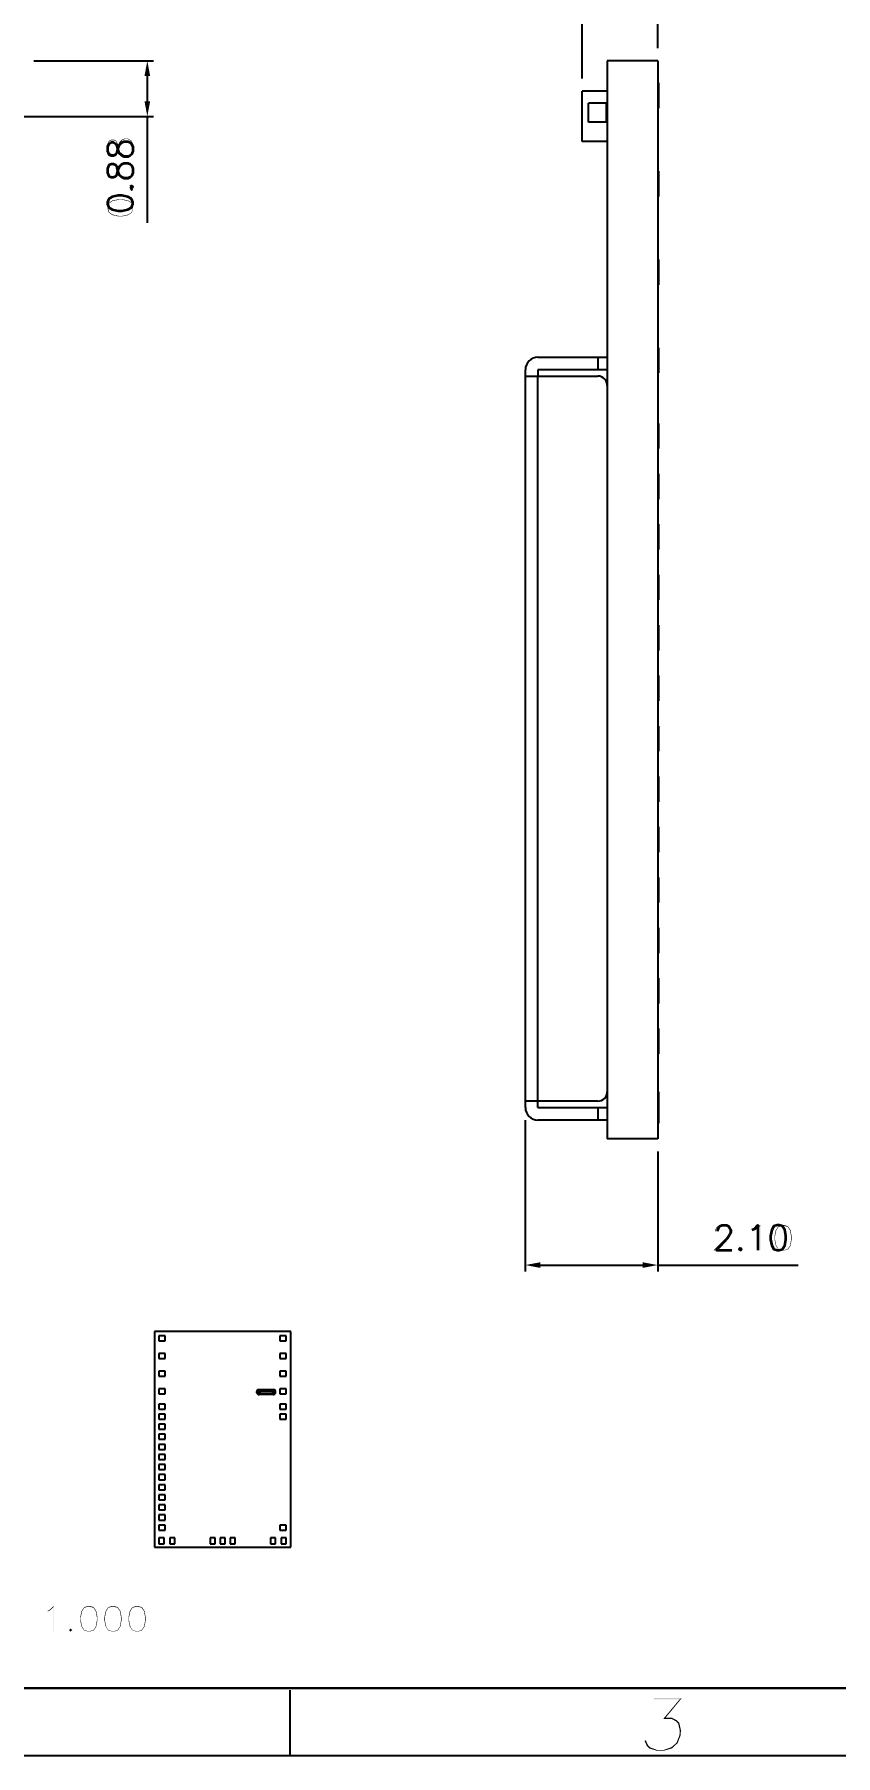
# Model space of a CAD drawing. Header units: millimetres. Extents: x 0 to 297, y 0 to 210.
# Drawn here: x 99.7 to 163.2, y 0 to 136.5 of the extents above; entities that cross this region are included whole.
import ezdxf

# ---------------------------------------------------------------- set-up
doc = ezdxf.new("R2010")
doc.units = ezdxf.units.MM
doc.header["$LTSCALE"] = 16.335
doc.header["$PDMODE"] = 3
doc.header["$PDSIZE"] = 0.3125
doc.layers.get('0').update_dxf_attribs({"linetype": 'CONTINUOUS'})
doc.layers.get('Defpoints').update_dxf_attribs({"linetype": 'CONTINUOUS'})
doc.styles.get("Standard").update_dxf_attribs({"font": 'romans__.ttf'})
doc.dimstyles.new('DIMSTYLE_1', dxfattribs={"dimtxt": 2, "dimasz": 1.2, "dimexe": 0.5, "dimexo": 1, "dimgap": 0.5, "dimtad": 1, "dimlfac": 0.2, "dimzin": 0, "dimdsep": 46, "dimtxsty": 'Standard', "dimblk": '_FILLED', "dimblk1": '_FILLED', "dimblk2": '_FILLED', "dimcen": 0.09, "dimazin": 0, "dimtol": 1, "dimtp": 0.2, "dimtm": 0.15, "dimtfac": 0.6, "dimtofl": 0, "dimtmove": 0, "dimatfit": 3, "dimldrblk": '_FILLED', "dimfxl": 1, "dimtolj": 1, "dimtzin": 0, "dimarcsym": 0})

# ---------------------------------------------------------------- blocks, each defined once
blk = doc.blocks.new('_FILLED')
at = {"color": 0, "linetype": 'ByBlock'}
blk.add_solid([(0, 0), (-1, 0.1875), (-1, -0.1875)], dxfattribs=at)
blk = doc.blocks.new('*D6')
at = {"color": 0, "linetype": 'Continuous', "lineweight": -2}
for p, q in [((138.63, 50.4), (138.63, 38.4)), ((149.13, 47.9), (149.13, 38.4)), ((139.83, 38.9), (147.93, 38.9)), ((149.13, 38.9), (160.28, 38.9))]:
    blk.add_line(p, q, dxfattribs=at)
at = {"layer": 'Defpoints', "color": 0, "linetype": 'Continuous'}
for p in [(138.63, 51.4), (149.13, 48.9), (138.63, 38.9)]:
    blk.add_point(p, dxfattribs=at)
at = {"color": 0, "linetype": 'Continuous', "lineweight": -2, "xscale": 1.2, "yscale": 1.2, "zscale": 1.2, "rotation": 180}
blk.add_blockref('_FILLED', (138.63, 38.9), dxfattribs=at)
at = {"color": 0, "linetype": 'Continuous', "lineweight": -2, "xscale": 1.2, "yscale": 1.2, "zscale": 1.2}
blk.add_blockref('_FILLED', (149.13, 38.9), dxfattribs=at)
at = {"color": 0, "linetype": 'Continuous', "insert": (153.55, 42.07), "char_height": 2, "attachment_point": 1, "line_spacing_factor": 0.9}
blk.add_mtext('\\A1;2.10', dxfattribs=at)
blk = doc.blocks.new('*D7')
at = {"color": 0, "linetype": 'Continuous', "lineweight": -2}
for p, q in [((143.13, 133), (143.13, 144.9)), ((149.13, 135.4), (149.13, 144.9)), ((144.33, 144.4), (147.93, 144.4)), ((149.13, 144.4), (160.07, 144.4))]:
    blk.add_line(p, q, dxfattribs=at)
at = {"layer": 'Defpoints', "color": 0, "linetype": 'Continuous'}
for p in [(143.13, 144.4), (149.13, 134.4), (143.13, 132)]:
    blk.add_point(p, dxfattribs=at)
at = {"color": 0, "linetype": 'Continuous', "lineweight": -2, "xscale": 1.2, "yscale": 1.2, "zscale": 1.2, "rotation": 180}
blk.add_blockref('_FILLED', (143.13, 144.4), dxfattribs=at)
at = {"color": 0, "linetype": 'Continuous', "lineweight": -2, "xscale": 1.2, "yscale": 1.2, "zscale": 1.2}
blk.add_blockref('_FILLED', (149.13, 144.4), dxfattribs=at)
at = {"color": 0, "linetype": 'Continuous', "insert": (153.67, 147.57), "char_height": 2, "attachment_point": 1, "line_spacing_factor": 0.9}
blk.add_mtext('\\A1;1.20', dxfattribs=at)
blk = doc.blocks.new('*D8')
at = {"color": 0, "linetype": 'Continuous', "lineweight": -2}
for p, q in [((99.64, 134.4), (109.14, 134.4)), ((108.64, 133.2), (108.64, 131.2)), ((87.39, 130), (109.14, 130)), ((108.64, 130), (108.64, 121.56))]:
    blk.add_line(p, q, dxfattribs=at)
at = {"layer": 'Defpoints', "color": 0, "linetype": 'Continuous'}
for p in [(98.64, 134.4), (86.39, 130), (108.64, 130)]:
    blk.add_point(p, dxfattribs=at)
at = {"color": 0, "linetype": 'Continuous', "lineweight": -2, "xscale": 1.2, "yscale": 1.2, "zscale": 1.2}
for p, rotation in [((108.64, 134.4), 90), ((108.64, 130), 270)]:
    blk.add_blockref('_FILLED', p, dxfattribs=dict(at, rotation=rotation))
at = {"color": 0, "linetype": 'Continuous', "insert": (105.48, 128.26), "char_height": 2, "attachment_point": 3, "rotation": 90, "line_spacing_factor": 0.9}
blk.add_mtext('\\A1;0.88', dxfattribs=at)

msp = doc.modelspace()

# ---------------------------------------------------------------- linework, layer by layer
at = {"color": 7, "linetype": 'Continuous'}
for p, q in [((145.133, 134.399), (145.133, 48.899)), ((149.133, 134.399), (145.133, 134.399)), ((149.133, 134.399), (149.133, 48.899)), ((149.133, 132.649), (149.183, 132.649)), ((149.183, 132.649), (149.183, 130.649)), ((143.133, 127.999), (143.133, 131.999)), ((145.133, 131.999), (143.133, 131.999)), ((143.633, 129.549), (143.633, 131.049)), ((145.133, 131.049), (143.633, 131.049)), ((145.083, 129.524), (145.083, 131.024)), ((145.133, 131.024), (145.083, 131.024)), ((149.133, 130.649), (149.183, 130.649)), ((145.133, 129.549), (143.633, 129.549)), ((145.133, 129.524), (145.083, 129.524)), ((145.133, 127.999), (143.133, 127.999)), ((149.133, 125.649), (149.183, 125.649)), ((149.183, 125.649), (149.183, 123.649)), ((149.133, 123.649), (149.183, 123.649)), ((149.133, 118.649), (149.183, 118.649)), ((149.183, 118.649), (149.183, 116.649)), ((149.133, 116.649), (149.183, 116.649)), ((139.633, 110.899), (145.133, 110.899)), ((149.133, 111.649), (149.183, 111.649)), ((149.183, 111.649), (149.183, 109.649)), ((138.633, 51.399), (138.633, 109.899)), ((138.633, 109.399), (144.383, 109.399)), ((139.633, 109.899), (139.633, 109.399)), ((145.133, 109.899), (139.633, 109.899)), ((149.133, 109.649), (149.183, 109.649)), ((149.133, 105.649), (149.183, 105.649)), ((149.183, 105.649), (149.183, 103.649)), ((149.133, 103.649), (149.183, 103.649)), ((149.133, 101.649), (149.183, 101.649)), ((149.183, 101.649), (149.183, 99.649)), ((149.133, 99.649), (149.183, 99.649)), ((149.133, 97.649), (149.183, 97.649)), ((149.183, 97.649), (149.183, 95.649)), ((149.133, 95.649), (149.183, 95.649)), ((149.133, 93.649), (149.183, 93.649)), ((149.183, 93.649), (149.183, 91.649)), ((149.133, 91.649), (149.183, 91.649)), ((149.133, 89.649), (149.183, 89.649)), ((149.183, 89.649), (149.183, 87.649)), ((149.133, 87.649), (149.183, 87.649)), ((149.133, 85.649), (149.183, 85.649)), ((149.183, 85.649), (149.183, 83.649)), ((149.133, 83.649), (149.183, 83.649)), ((149.133, 81.649), (149.183, 81.649)), ((149.183, 81.649), (149.183, 79.649)), ((149.133, 79.649), (149.183, 79.649)), ((149.133, 77.649), (149.183, 77.649)), ((149.183, 77.649), (149.183, 75.649)), ((149.133, 75.649), (149.183, 75.649)), ((149.133, 73.649), (149.183, 73.649)), ((149.183, 73.649), (149.183, 71.649)), ((149.133, 71.649), (149.183, 71.649)), ((149.133, 69.649), (149.183, 69.649)), ((149.183, 69.649), (149.183, 67.649)), ((149.133, 67.649), (149.183, 67.649)), ((149.133, 65.649), (149.183, 65.649)), ((149.183, 65.649), (149.183, 63.649)), ((149.133, 63.649), (149.183, 63.649)), ((149.133, 61.649), (149.183, 61.649)), ((149.183, 61.649), (149.183, 59.649)), ((149.133, 59.649), (149.183, 59.649)), ((149.133, 57.649), (149.183, 57.649)), ((149.183, 57.649), (149.183, 55.649)), ((149.133, 55.649), (149.183, 55.649)), ((144.383, 51.899), (138.633, 51.899)), ((139.633, 51.399), (139.633, 51.899)), ((149.133, 52.649), (149.183, 52.649)), ((149.183, 52.649), (149.183, 50.149)), ((139.633, 51.399), (145.133, 51.399)), ((145.133, 50.399), (139.633, 50.399)), ((149.133, 50.149), (149.183, 50.149)), ((149.133, 48.899), (145.133, 48.899)), ((109.215, 33.631), (109.215, 16.531)), ((120.015, 33.631), (109.215, 33.631)), ((109.565, 33.281), (109.565, 32.881)), ((110.065, 33.281), (109.565, 33.281)), ((109.565, 32.881), (110.065, 32.881)), ((110.065, 32.881), (110.065, 33.281)), ((119.165, 33.281), (119.165, 32.881)), ((119.665, 33.281), (119.165, 33.281)), ((119.165, 32.881), (119.665, 32.881)), ((119.665, 32.881), (119.665, 33.281)), ((120.015, 16.531), (120.015, 33.631)), ((109.565, 31.881), (109.565, 31.481)), ((110.065, 31.881), (109.565, 31.881)), ((109.565, 31.481), (110.065, 31.481)), ((110.065, 31.481), (110.065, 31.881)), ((119.165, 31.881), (119.165, 31.481)), ((119.665, 31.881), (119.165, 31.881)), ((119.165, 31.481), (119.665, 31.481)), ((119.665, 31.481), (119.665, 31.881)), ((109.565, 30.481), (109.565, 30.081)), ((110.065, 30.481), (109.565, 30.481)), ((109.565, 30.081), (110.065, 30.081)), ((110.065, 30.081), (110.065, 30.481)), ((119.165, 30.481), (119.165, 30.081)), ((119.665, 30.481), (119.165, 30.481)), ((119.165, 30.081), (119.665, 30.081)), ((119.665, 30.081), (119.665, 30.481)), ((109.565, 29.081), (109.565, 28.681)), ((110.065, 29.081), (109.565, 29.081)), ((109.565, 28.681), (110.065, 28.681)), ((110.065, 28.681), (110.065, 29.081)), ((117.34, 28.931), (117.395, 28.931)), ((117.395, 28.731), (117.34, 28.731)), ((117.415, 28.931), (117.415, 28.731)), ((117.415, 28.931), (118.715, 28.931)), ((117.415, 28.731), (118.715, 28.731)), ((117.515, 29.031), (118.615, 29.031)), ((118.715, 28.931), (118.715, 28.731)), ((118.735, 28.931), (118.79, 28.931)), ((118.79, 28.731), (118.735, 28.731)), ((119.665, 29.081), (119.165, 29.081)), ((119.165, 29.081), (119.165, 28.681)), ((119.165, 28.681), (119.665, 28.681)), ((119.665, 28.681), (119.665, 29.081)), ((109.565, 27.881), (109.565, 27.481)), ((110.065, 27.881), (109.565, 27.881)), ((109.565, 27.481), (110.065, 27.481)), ((110.065, 27.481), (110.065, 27.881)), ((118.615, 28.631), (117.515, 28.631)), ((119.665, 27.881), (119.165, 27.881)), ((119.165, 27.881), (119.165, 27.481)), ((119.165, 27.481), (119.665, 27.481)), ((119.665, 27.481), (119.665, 27.881)), ((109.565, 27.081), (109.565, 26.681)), ((110.065, 27.081), (109.565, 27.081)), ((109.565, 26.681), (110.065, 26.681)), ((109.565, 26.281), (109.565, 25.881)), ((110.065, 26.281), (109.565, 26.281)), ((110.065, 26.681), (110.065, 27.081)), ((110.065, 25.881), (110.065, 26.281)), ((119.665, 27.081), (119.165, 27.081)), ((119.165, 27.081), (119.165, 26.681)), ((119.165, 26.681), (119.665, 26.681)), ((119.665, 26.681), (119.665, 27.081)), ((109.565, 25.881), (110.065, 25.881)), ((109.565, 25.481), (109.565, 25.081)), ((110.065, 25.481), (109.565, 25.481)), ((109.565, 25.081), (110.065, 25.081)), ((109.565, 24.681), (109.565, 24.281)), ((110.065, 24.681), (109.565, 24.681)), ((110.065, 25.081), (110.065, 25.481)), ((110.065, 24.281), (110.065, 24.681)), ((109.565, 24.281), (110.065, 24.281)), ((109.565, 23.881), (109.565, 23.481)), ((110.065, 23.881), (109.565, 23.881)), ((109.565, 23.481), (110.065, 23.481)), ((110.065, 23.481), (110.065, 23.881)), ((109.565, 23.081), (109.565, 22.681)), ((110.065, 23.081), (109.565, 23.081)), ((109.565, 22.681), (110.065, 22.681)), ((109.565, 22.281), (109.565, 21.881)), ((110.065, 22.281), (109.565, 22.281)), ((109.565, 21.881), (110.065, 21.881)), ((110.065, 22.681), (110.065, 23.081)), ((110.065, 21.881), (110.065, 22.281)), ((109.565, 21.481), (109.565, 21.081)), ((110.065, 21.481), (109.565, 21.481)), ((109.565, 21.081), (110.065, 21.081)), ((109.565, 20.681), (109.565, 20.281)), ((110.065, 20.681), (109.565, 20.681)), ((110.065, 21.081), (110.065, 21.481)), ((110.065, 20.281), (110.065, 20.681)), ((109.565, 20.281), (110.065, 20.281)), ((109.565, 19.881), (109.565, 19.481)), ((110.065, 19.881), (109.565, 19.881)), ((109.565, 19.481), (110.065, 19.481)), ((110.065, 19.481), (110.065, 19.881)), ((110.065, 19.081), (109.565, 19.081)), ((109.565, 19.081), (109.565, 18.681)), ((109.565, 18.681), (110.065, 18.681)), ((110.065, 18.281), (109.565, 18.281)), ((109.565, 18.281), (109.565, 17.881)), ((109.565, 17.881), (110.065, 17.881)), ((110.065, 18.681), (110.065, 19.081)), ((110.065, 17.881), (110.065, 18.281)), ((119.665, 18.281), (119.165, 18.281)), ((119.165, 18.281), (119.165, 17.881)), ((119.165, 17.881), (119.665, 17.881)), ((119.665, 17.881), (119.665, 18.281)), ((109.215, 16.531), (120.015, 16.531)), ((109.965, 17.281), (109.565, 17.281)), ((109.565, 17.281), (109.565, 16.781)), ((109.565, 16.781), (109.965, 16.781)), ((109.965, 16.781), (109.965, 17.281)), ((110.815, 17.281), (110.415, 17.281)), ((110.415, 17.281), (110.415, 16.781)), ((110.415, 16.781), (110.815, 16.781)), ((110.815, 16.781), (110.815, 17.281)), ((114.015, 17.281), (113.615, 17.281)), ((113.615, 17.281), (113.615, 16.781)), ((113.615, 16.781), (114.015, 16.781)), ((114.015, 16.781), (114.015, 17.281)), ((114.815, 17.281), (114.415, 17.281)), ((114.415, 17.281), (114.415, 16.781)), ((114.415, 16.781), (114.815, 16.781)), ((114.815, 16.781), (114.815, 17.281)), ((115.615, 17.281), (115.215, 17.281)), ((115.215, 17.281), (115.215, 16.781)), ((115.215, 16.781), (115.615, 16.781)), ((115.615, 16.781), (115.615, 17.281)), ((118.815, 17.281), (118.415, 17.281)), ((118.415, 17.281), (118.415, 16.781)), ((118.415, 16.781), (118.815, 16.781)), ((118.815, 16.781), (118.815, 17.281)), ((119.665, 17.281), (119.265, 17.281)), ((119.265, 17.281), (119.265, 16.781)), ((119.265, 16.781), (119.665, 16.781)), ((119.665, 16.781), (119.665, 17.281)), ((119.942, 5.192), (119.942, 0)), ((0, 0), (297, 0))]:
    msp.add_line(p, q, dxfattribs=at)
at = {"color": 9, "linetype": 'Continuous'}
for p, q in [((144.383, 110.899), (144.383, 109.899)), ((139.633, 51.899), (139.633, 109.399)), ((144.383, 51.399), (144.383, 50.399)), ((117.565, 28.931), (117.565, 28.731)), ((118.565, 28.931), (118.565, 28.731))]:
    msp.add_line(p, q, dxfattribs=at)
at = {"color": 7, "linetype": 'Continuous', "const_width": 0.2}
msp.add_lwpolyline([(291.734, 5.348), (5.266, 5.348)], dxfattribs=at)
at = {"color": 7, "linetype": 'Continuous'}
for centre, radius, start, end in [((139.633, 109.899), 1, 90, 180), ((144.383, 108.649), 0.75, 0, 90), ((144.383, 52.649), 0.75, 270, 360), ((139.633, 51.399), 1, 180, 270), ((117.515, 28.831), 0.2, 90, 270), ((118.615, 28.831), 0.2, 270, 90)]:
    msp.add_arc(centre, radius, start, end, dxfattribs=at)
at = {"color": 2, "linetype": 'Continuous'}
for points in [[(105.543, 127.752), (105.486, 127.752), (105.586, 128.052)], [(105.486, 127.752), (105.543, 127.381), (105.586, 127.081)], [(105.486, 127.752), (105.586, 127.081), (105.486, 127.367)], [(105.543, 127.752), (105.543, 127.381), (105.486, 127.752)], [(105.586, 128.052), (105.629, 128.024), (105.543, 127.752)], [(105.586, 127.081), (105.543, 127.381), (105.629, 127.109)], [(105.629, 128.024), (105.586, 128.052), (105.786, 128.152)], [(105.629, 127.109), (105.786, 126.981), (105.586, 127.081)], [(105.786, 128.152), (105.8, 128.109), (105.629, 128.024)], [(105.786, 126.981), (105.629, 127.109), (105.8, 127.024)], [(105.986, 128.109), (105.8, 128.109), (105.786, 128.152)], [(105.986, 128.109), (105.786, 128.152), (105.986, 128.152)], [(105.8, 127.024), (105.986, 126.981), (105.786, 126.981)], [(105.986, 126.981), (105.8, 127.024), (105.986, 127.024)], [(105.986, 128.152), (106.158, 128.024), (105.986, 128.109)], [(106.158, 128.024), (105.986, 128.152), (106.186, 128.052)], [(105.986, 127.024), (106.158, 127.109), (106.186, 127.081)], [(105.986, 127.024), (106.186, 127.081), (105.986, 126.981)], [(106.186, 128.052), (106.243, 127.838), (106.158, 128.024)], [(106.186, 127.081), (106.158, 127.109), (106.243, 127.295)], [(106.243, 127.838), (106.186, 128.052), (106.286, 127.852)], [(106.243, 127.295), (106.286, 127.281), (106.186, 127.081)], [(106.286, 127.852), (106.315, 127.567), (106.243, 127.838)], [(106.286, 127.281), (106.243, 127.295), (106.315, 127.567)], [(106.343, 127.481), (106.315, 127.567), (106.286, 127.852)], [(106.343, 127.481), (106.286, 127.852), (106.343, 127.652)], [(106.315, 127.567), (106.343, 127.481), (106.286, 127.281)], [(106.386, 127.652), (106.343, 127.667), (106.429, 127.952)], [(106.343, 127.652), (106.343, 127.667), (106.358, 127.567)], [(106.386, 127.652), (106.358, 127.567), (106.343, 127.667)], [(106.343, 127.481), (106.343, 127.652), (106.358, 127.567)], [(106.358, 127.567), (106.429, 127.181), (106.343, 127.481)], [(106.358, 127.567), (106.386, 127.481), (106.429, 127.181)], [(106.429, 127.952), (106.472, 127.924), (106.386, 127.652)], [(106.429, 127.181), (106.386, 127.481), (106.472, 127.195)], [(106.472, 127.924), (106.429, 127.952), (106.629, 128.152)], [(106.472, 127.195), (106.629, 126.981), (106.429, 127.181)], [(106.629, 128.152), (106.658, 128.109), (106.472, 127.924)], [(106.629, 126.981), (106.472, 127.195), (106.658, 127.024)], [(106.658, 128.109), (106.629, 128.152), (106.829, 128.238)], [(106.658, 127.024), (106.829, 126.881), (106.629, 126.981)], [(106.829, 128.238), (106.843, 128.195), (106.658, 128.109)], [(106.829, 126.881), (106.658, 127.024), (106.843, 126.924)], [(107.115, 128.195), (106.843, 128.195), (106.829, 128.238)], [(107.115, 128.195), (106.829, 128.238), (107.115, 128.238)], [(107.115, 128.238), (107.386, 128.024), (107.115, 128.195)], [(107.386, 128.024), (107.115, 128.238), (107.415, 128.052)], [(107.115, 126.924), (107.286, 127.024), (107.315, 126.981)], [(107.115, 126.924), (107.315, 126.981), (107.115, 126.881)], [(107.315, 126.981), (107.286, 127.024), (107.386, 127.109)], [(107.386, 127.109), (107.415, 127.081), (107.315, 126.981)], [(107.415, 128.052), (107.472, 127.752), (107.386, 128.024)], [(107.415, 127.081), (107.386, 127.109), (107.472, 127.381)], [(107.472, 127.752), (107.415, 128.052), (107.5, 127.752)], [(107.472, 127.381), (107.5, 127.367), (107.415, 127.081)], [(107.472, 127.381), (107.472, 127.752), (107.5, 127.367)], [(107.5, 127.752), (107.5, 127.367), (107.472, 127.752)], [(105.543, 125.838), (105.486, 125.838), (105.586, 126.138)], [(105.486, 125.838), (105.543, 125.467), (105.586, 125.167)], [(105.486, 125.838), (105.586, 125.167), (105.486, 125.452)], [(105.543, 125.838), (105.543, 125.467), (105.486, 125.838)], [(105.586, 126.138), (105.629, 126.109), (105.543, 125.838)], [(105.629, 126.109), (105.586, 126.138), (105.786, 126.238)], [(105.786, 126.238), (105.8, 126.195), (105.629, 126.109)], [(105.986, 126.195), (105.8, 126.195), (105.786, 126.238)], [(105.986, 126.195), (105.786, 126.238), (105.986, 126.238)], [(105.986, 126.238), (106.158, 126.109), (105.986, 126.195)], [(106.158, 126.109), (105.986, 126.238), (106.186, 126.138)], [(106.186, 126.138), (106.243, 125.924), (106.158, 126.109)], [(106.243, 125.924), (106.186, 126.138), (106.286, 125.938)], [(106.286, 125.938), (106.315, 125.652), (106.243, 125.924)], [(106.286, 125.367), (106.243, 125.381), (106.315, 125.652)], [(106.343, 125.567), (106.315, 125.652), (106.286, 125.938)], [(106.343, 125.567), (106.286, 125.938), (106.343, 125.738)], [(106.315, 125.652), (106.343, 125.567), (106.286, 125.367)], [(106.386, 125.738), (106.343, 125.752), (106.429, 126.038)], [(106.343, 125.738), (106.343, 125.752), (106.358, 125.652)], [(106.386, 125.738), (106.358, 125.652), (106.343, 125.752)], [(106.343, 125.567), (106.343, 125.738), (106.358, 125.652)], [(106.358, 125.652), (106.429, 125.267), (106.343, 125.567)], [(106.358, 125.652), (106.386, 125.567), (106.429, 125.267)], [(106.429, 126.038), (106.472, 126.009), (106.386, 125.738)], [(106.472, 126.009), (106.429, 126.038), (106.629, 126.238)], [(106.629, 126.238), (106.658, 126.195), (106.472, 126.009)], [(106.658, 126.195), (106.629, 126.238), (106.829, 126.324)], [(106.829, 126.324), (106.843, 126.281), (106.658, 126.195)], [(106.843, 126.924), (107.115, 126.881), (106.829, 126.881)], [(107.115, 126.281), (106.843, 126.281), (106.829, 126.324)], [(107.115, 126.281), (106.829, 126.324), (107.115, 126.324)], [(107.115, 126.881), (106.843, 126.924), (107.115, 126.924)], [(107.115, 126.324), (107.386, 126.109), (107.115, 126.281)], [(107.386, 126.109), (107.115, 126.324), (107.415, 126.138)], [(107.415, 126.138), (107.472, 125.838), (107.386, 126.109)], [(107.472, 125.838), (107.415, 126.138), (107.5, 125.838)], [(107.472, 125.467), (107.472, 125.838), (107.5, 125.452)], [(107.5, 125.838), (107.5, 125.452), (107.472, 125.838)], [(105.586, 125.167), (105.543, 125.467), (105.629, 125.195)], [(105.629, 125.195), (105.786, 125.067), (105.586, 125.167)], [(105.786, 125.067), (105.629, 125.195), (105.8, 125.109)], [(105.8, 125.109), (105.986, 125.067), (105.786, 125.067)], [(105.986, 125.067), (105.8, 125.109), (105.986, 125.109)], [(105.986, 125.109), (106.158, 125.195), (106.186, 125.167)], [(105.986, 125.109), (106.186, 125.167), (105.986, 125.067)], [(106.186, 125.167), (106.158, 125.195), (106.243, 125.381)], [(106.243, 125.381), (106.286, 125.367), (106.186, 125.167)], [(106.429, 125.267), (106.386, 125.567), (106.472, 125.281)], [(106.472, 125.281), (106.629, 125.067), (106.429, 125.267)], [(106.629, 125.067), (106.472, 125.281), (106.658, 125.109)], [(106.658, 125.109), (106.829, 124.967), (106.629, 125.067)], [(106.829, 124.967), (106.658, 125.109), (106.843, 125.009)], [(106.843, 125.009), (107.115, 124.967), (106.829, 124.967)], [(107.115, 124.967), (106.843, 125.009), (107.115, 125.009)], [(107.115, 125.009), (107.286, 125.109), (107.315, 125.067)], [(107.115, 125.009), (107.315, 125.067), (107.115, 124.967)], [(107.4, 124.067), (107.272, 124.195), (107.4, 124.324)], [(107.315, 125.067), (107.286, 125.109), (107.386, 125.195)], [(107.386, 125.195), (107.415, 125.167), (107.315, 125.067)], [(107.415, 125.167), (107.386, 125.195), (107.472, 125.467)], [(107.4, 124.324), (107.515, 124.195), (107.4, 124.067)], [(107.472, 125.467), (107.5, 125.452), (107.415, 125.167)], [(105.543, 122.838), (105.486, 122.852), (105.586, 123.138)], [(105.486, 122.852), (105.543, 122.652), (105.586, 122.367)], [(105.486, 122.852), (105.586, 122.367), (105.486, 122.652)], [(105.543, 122.838), (105.543, 122.652), (105.486, 122.852)], [(105.586, 123.138), (105.629, 123.109), (105.543, 122.838)], [(105.629, 123.109), (105.586, 123.138), (105.886, 123.338)], [(105.886, 123.338), (105.9, 123.295), (105.629, 123.109)], [(105.9, 123.295), (105.886, 123.338), (106.358, 123.424)], [(106.358, 123.424), (106.372, 123.381), (105.9, 123.295)], [(106.643, 123.381), (106.372, 123.381), (106.358, 123.424)], [(106.643, 123.381), (106.358, 123.424), (106.643, 123.424)], [(106.643, 123.424), (107.115, 123.295), (106.643, 123.381)], [(107.115, 123.295), (106.643, 123.424), (107.115, 123.338)], [(107.115, 123.338), (107.386, 123.109), (107.115, 123.295)], [(107.386, 123.109), (107.115, 123.338), (107.415, 123.138)], [(107.415, 123.138), (107.472, 122.838), (107.386, 123.109)], [(107.472, 122.838), (107.415, 123.138), (107.5, 122.852)], [(107.5, 122.852), (107.5, 122.652), (107.472, 122.838)], [(105.586, 122.367), (105.543, 122.652), (105.629, 122.381)], [(105.629, 122.381), (105.886, 122.167), (105.586, 122.367)], [(105.886, 122.167), (105.629, 122.381), (105.9, 122.209)], [(105.9, 122.209), (106.358, 122.067), (105.886, 122.167)], [(106.358, 122.067), (105.9, 122.209), (106.372, 122.109)], [(106.372, 122.109), (106.643, 122.067), (106.358, 122.067)], [(106.643, 122.067), (106.372, 122.109), (106.643, 122.109)], [(107.115, 122.167), (106.643, 122.109), (107.115, 122.209)], [(106.643, 122.109), (107.115, 122.167), (106.643, 122.067)], [(107.115, 122.209), (107.386, 122.381), (107.415, 122.367)], [(107.115, 122.209), (107.415, 122.367), (107.115, 122.167)], [(107.415, 122.367), (107.386, 122.381), (107.472, 122.652)], [(107.472, 122.652), (107.5, 122.652), (107.415, 122.367)], [(107.472, 122.652), (107.472, 122.838), (107.5, 122.652)], [(154.571, 41), (153.557, 40.057), (154.528, 41.029)], [(154.571, 41), (153.657, 40.086), (153.557, 40.057)], [(153.814, 41.843), (153.685, 41.672), (153.785, 41.872)], [(153.685, 41.672), (153.814, 41.843), (153.728, 41.657)], [(153.728, 41.657), (153.685, 41.572), (153.685, 41.672)], [(153.685, 41.572), (153.728, 41.657), (153.728, 41.572)], [(153.9, 41.929), (153.785, 41.872), (153.885, 41.972)], [(153.785, 41.872), (153.9, 41.929), (153.814, 41.843)], [(154.085, 42.015), (153.885, 41.972), (154.071, 42.072)], [(153.885, 41.972), (154.085, 42.015), (153.9, 41.929)], [(154.071, 42.072), (154.457, 42.072), (154.085, 42.015)], [(154.457, 42.015), (154.085, 42.015), (154.457, 42.072)], [(154.457, 42.015), (154.457, 42.072), (154.657, 41.972)], [(154.657, 41.972), (154.628, 41.929), (154.457, 42.015)], [(154.757, 41.286), (154.528, 41.029), (154.714, 41.3)], [(154.528, 41.029), (154.757, 41.286), (154.571, 41)], [(154.628, 41.929), (154.657, 41.972), (154.757, 41.872)], [(154.757, 41.872), (154.714, 41.843), (154.628, 41.929)], [(154.714, 41.843), (154.757, 41.872), (154.857, 41.672)], [(154.857, 41.672), (154.814, 41.657), (154.714, 41.843)], [(154.857, 41.472), (154.714, 41.3), (154.814, 41.486)], [(154.714, 41.3), (154.857, 41.472), (154.757, 41.286)], [(154.814, 41.486), (154.814, 41.657), (154.857, 41.672)], [(154.814, 41.486), (154.857, 41.672), (154.857, 41.472)], [(157, 41.743), (156.785, 41.686), (156.971, 41.786)], [(156.785, 41.686), (157, 41.743), (156.8, 41.643)], [(157.285, 42.072), (157.242, 41.986), (156.971, 41.786)], [(157.285, 42.072), (156.971, 41.786), (157.257, 42.072)], [(156.971, 41.786), (157.242, 41.986), (157, 41.743)], [(157.242, 40.072), (157.242, 41.986), (157.285, 42.072)], [(157.242, 40.072), (157.285, 42.072), (157.285, 40.072)], [(158.542, 41.657), (158.4, 41.2), (158.5, 41.672)], [(158.4, 41.2), (158.542, 41.657), (158.442, 41.186)], [(158.442, 41.186), (158.4, 40.915), (158.4, 41.2)], [(158.4, 40.915), (158.442, 41.186), (158.442, 40.915)], [(158.714, 41.929), (158.5, 41.672), (158.7, 41.972)], [(158.5, 41.672), (158.714, 41.929), (158.542, 41.657)], [(159.185, 42.072), (158.985, 42.015), (158.7, 41.972)], [(159.185, 42.072), (158.7, 41.972), (158.985, 42.072)], [(158.7, 41.972), (158.985, 42.015), (158.714, 41.929)], [(159.171, 42.015), (158.985, 42.015), (159.185, 42.072)], [(159.171, 42.015), (159.185, 42.072), (159.471, 41.972)], [(159.471, 41.972), (159.442, 41.929), (159.171, 42.015)], [(159.442, 41.929), (159.471, 41.972), (159.671, 41.672)], [(159.671, 41.672), (159.628, 41.657), (159.442, 41.929)], [(159.628, 41.657), (159.671, 41.672), (159.757, 41.2)], [(159.757, 41.2), (159.714, 41.186), (159.628, 41.657)], [(159.714, 40.915), (159.714, 41.186), (159.757, 41.2)], [(159.714, 40.915), (159.757, 41.2), (159.757, 40.915)], [(153.657, 40.086), (154.928, 40.086), (153.557, 40.057)], [(153.557, 40.057), (154.928, 40.086), (154.928, 40.057)], [(155.585, 40.157), (155.714, 40.286), (155.842, 40.157)], [(155.842, 40.157), (155.714, 40.043), (155.585, 40.157)], [(158.442, 40.915), (158.5, 40.443), (158.4, 40.915)], [(158.5, 40.443), (158.442, 40.915), (158.542, 40.443)], [(158.542, 40.443), (158.7, 40.143), (158.5, 40.443)], [(158.542, 40.443), (158.714, 40.172), (158.7, 40.143)], [(158.7, 40.143), (158.714, 40.172), (158.985, 40.086)], [(158.985, 40.086), (158.985, 40.057), (158.7, 40.143)], [(158.985, 40.086), (159.171, 40.086), (158.985, 40.057)], [(159.185, 40.057), (158.985, 40.057), (159.171, 40.086)], [(159.471, 40.143), (159.171, 40.086), (159.442, 40.172)], [(159.171, 40.086), (159.471, 40.143), (159.185, 40.057)], [(159.671, 40.443), (159.442, 40.172), (159.628, 40.443)], [(159.442, 40.172), (159.671, 40.443), (159.471, 40.143)], [(159.757, 40.915), (159.628, 40.443), (159.714, 40.915)], [(159.628, 40.443), (159.757, 40.915), (159.671, 40.443)]]:
    msp.add_solid(points, dxfattribs=at)
at = {"color": 3, "linetype": 'Continuous'}
for points in [[(100.936, 11.532), (100.722, 11.475), (100.907, 11.575)], [(100.722, 11.475), (100.936, 11.532), (100.736, 11.432)], [(101.222, 11.861), (101.179, 11.775), (100.907, 11.575)], [(101.222, 11.861), (100.907, 11.575), (101.193, 11.861)], [(100.907, 11.575), (101.179, 11.775), (100.936, 11.532)], [(101.179, 9.861), (101.179, 11.775), (101.222, 11.861)], [(101.179, 9.861), (101.222, 11.861), (101.222, 9.861)], [(103.465, 11.446), (103.322, 10.989), (103.422, 11.461)], [(103.322, 10.989), (103.465, 11.446), (103.365, 10.975)], [(103.365, 10.975), (103.322, 10.703), (103.322, 10.989)], [(103.322, 10.703), (103.365, 10.975), (103.365, 10.703)], [(103.636, 11.718), (103.422, 11.461), (103.622, 11.761)], [(103.422, 11.461), (103.636, 11.718), (103.465, 11.446)], [(104.107, 11.861), (103.907, 11.803), (103.622, 11.761)], [(104.107, 11.861), (103.622, 11.761), (103.907, 11.861)], [(103.622, 11.761), (103.907, 11.803), (103.636, 11.718)], [(104.093, 11.803), (103.907, 11.803), (104.107, 11.861)], [(104.093, 11.803), (104.107, 11.861), (104.393, 11.761)], [(104.393, 11.761), (104.365, 11.718), (104.093, 11.803)], [(104.365, 11.718), (104.393, 11.761), (104.593, 11.461)], [(104.593, 11.461), (104.55, 11.446), (104.365, 11.718)], [(104.55, 11.446), (104.593, 11.461), (104.679, 10.989)], [(104.679, 10.989), (104.636, 10.975), (104.55, 11.446)], [(104.636, 10.703), (104.636, 10.975), (104.679, 10.989)], [(104.636, 10.703), (104.679, 10.989), (104.679, 10.703)], [(105.379, 11.446), (105.236, 10.989), (105.336, 11.461)], [(105.236, 10.989), (105.379, 11.446), (105.279, 10.975)], [(105.279, 10.975), (105.236, 10.703), (105.236, 10.989)], [(105.236, 10.703), (105.279, 10.975), (105.279, 10.703)], [(105.55, 11.718), (105.336, 11.461), (105.536, 11.761)], [(105.336, 11.461), (105.55, 11.718), (105.379, 11.446)], [(106.022, 11.861), (105.822, 11.803), (105.536, 11.761)], [(106.022, 11.861), (105.536, 11.761), (105.822, 11.861)], [(105.536, 11.761), (105.822, 11.803), (105.55, 11.718)], [(106.007, 11.803), (105.822, 11.803), (106.022, 11.861)], [(106.007, 11.803), (106.022, 11.861), (106.307, 11.761)], [(106.307, 11.761), (106.279, 11.718), (106.007, 11.803)], [(106.279, 11.718), (106.307, 11.761), (106.507, 11.461)], [(106.507, 11.461), (106.465, 11.446), (106.279, 11.718)], [(106.465, 11.446), (106.507, 11.461), (106.593, 10.989)], [(106.593, 10.989), (106.55, 10.975), (106.465, 11.446)], [(106.55, 10.703), (106.55, 10.975), (106.593, 10.989)], [(106.55, 10.703), (106.593, 10.989), (106.593, 10.703)], [(107.293, 11.446), (107.15, 10.989), (107.25, 11.461)], [(107.15, 10.989), (107.293, 11.446), (107.193, 10.975)], [(107.193, 10.975), (107.15, 10.703), (107.15, 10.989)], [(107.15, 10.703), (107.193, 10.975), (107.193, 10.703)], [(107.465, 11.718), (107.25, 11.461), (107.45, 11.761)], [(107.25, 11.461), (107.465, 11.718), (107.293, 11.446)], [(107.936, 11.861), (107.736, 11.803), (107.45, 11.761)], [(107.936, 11.861), (107.45, 11.761), (107.736, 11.861)], [(107.45, 11.761), (107.736, 11.803), (107.465, 11.718)], [(107.922, 11.803), (107.736, 11.803), (107.936, 11.861)], [(107.922, 11.803), (107.936, 11.861), (108.222, 11.761)], [(108.222, 11.761), (108.193, 11.718), (107.922, 11.803)], [(108.193, 11.718), (108.222, 11.761), (108.422, 11.461)], [(108.422, 11.461), (108.379, 11.446), (108.193, 11.718)], [(108.379, 11.446), (108.422, 11.461), (108.507, 10.989)], [(108.507, 10.989), (108.465, 10.975), (108.379, 11.446)], [(108.465, 10.703), (108.465, 10.975), (108.507, 10.989)], [(108.465, 10.703), (108.507, 10.989), (108.507, 10.703)], [(102.422, 9.946), (102.55, 10.075), (102.679, 9.946)], [(102.679, 9.946), (102.55, 9.832), (102.422, 9.946)], [(103.365, 10.703), (103.422, 10.232), (103.322, 10.703)], [(103.422, 10.232), (103.365, 10.703), (103.465, 10.232)], [(103.465, 10.232), (103.622, 9.932), (103.422, 10.232)], [(103.465, 10.232), (103.636, 9.961), (103.622, 9.932)], [(103.622, 9.932), (103.636, 9.961), (103.907, 9.875)], [(103.907, 9.875), (103.907, 9.846), (103.622, 9.932)], [(103.907, 9.875), (104.093, 9.875), (103.907, 9.846)], [(104.107, 9.846), (103.907, 9.846), (104.093, 9.875)], [(104.393, 9.932), (104.093, 9.875), (104.365, 9.961)], [(104.093, 9.875), (104.393, 9.932), (104.107, 9.846)], [(104.593, 10.232), (104.365, 9.961), (104.55, 10.232)], [(104.365, 9.961), (104.593, 10.232), (104.393, 9.932)], [(104.679, 10.703), (104.55, 10.232), (104.636, 10.703)], [(104.55, 10.232), (104.679, 10.703), (104.593, 10.232)], [(105.279, 10.703), (105.336, 10.232), (105.236, 10.703)], [(105.336, 10.232), (105.279, 10.703), (105.379, 10.232)], [(105.379, 10.232), (105.536, 9.932), (105.336, 10.232)], [(105.379, 10.232), (105.55, 9.961), (105.536, 9.932)], [(105.536, 9.932), (105.55, 9.961), (105.822, 9.875)], [(105.822, 9.875), (105.822, 9.846), (105.536, 9.932)], [(105.822, 9.875), (106.007, 9.875), (105.822, 9.846)], [(106.022, 9.846), (105.822, 9.846), (106.007, 9.875)], [(106.307, 9.932), (106.007, 9.875), (106.279, 9.961)], [(106.007, 9.875), (106.307, 9.932), (106.022, 9.846)], [(106.507, 10.232), (106.279, 9.961), (106.465, 10.232)], [(106.279, 9.961), (106.507, 10.232), (106.307, 9.932)], [(106.593, 10.703), (106.465, 10.232), (106.55, 10.703)], [(106.465, 10.232), (106.593, 10.703), (106.507, 10.232)], [(107.193, 10.703), (107.25, 10.232), (107.15, 10.703)], [(107.25, 10.232), (107.193, 10.703), (107.293, 10.232)], [(107.293, 10.232), (107.45, 9.932), (107.25, 10.232)], [(107.293, 10.232), (107.465, 9.961), (107.45, 9.932)], [(107.45, 9.932), (107.465, 9.961), (107.736, 9.875)], [(107.736, 9.875), (107.736, 9.846), (107.45, 9.932)], [(107.736, 9.875), (107.922, 9.875), (107.736, 9.846)], [(107.936, 9.846), (107.736, 9.846), (107.922, 9.875)], [(108.222, 9.932), (107.922, 9.875), (108.193, 9.961)], [(107.922, 9.875), (108.222, 9.932), (107.936, 9.846)], [(108.422, 10.232), (108.193, 9.961), (108.379, 10.232)], [(108.193, 9.961), (108.422, 10.232), (108.222, 9.932)], [(108.507, 10.703), (108.379, 10.232), (108.465, 10.703)], [(108.379, 10.232), (108.507, 10.703), (108.422, 10.232)]]:
    msp.add_solid(points, dxfattribs=at)
at = {"color": 7, "linetype": 'Continuous'}
for points in [[(151.056, 4.572), (148.822, 4.454), (148.832, 4.572)], [(150.867, 4.454), (148.822, 4.454), (151.056, 4.572)], [(149.762, 3.001), (149.577, 2.912), (150.867, 4.454)], [(150.867, 4.454), (151.056, 4.572), (149.762, 3.001)], [(149.762, 3.001), (150.266, 3.001), (149.577, 2.912)], [(150.229, 2.912), (149.577, 2.912), (150.266, 3.001)], [(150.229, 2.912), (150.266, 3.001), (150.663, 2.794)], [(150.663, 2.794), (150.596, 2.705), (150.229, 2.912)], [(150.596, 2.705), (150.663, 2.794), (150.852, 2.586)], [(150.852, 2.586), (150.758, 2.527), (150.596, 2.705)], [(150.942, 1.578), (150.626, 1.015), (150.856, 1.608)], [(150.626, 1.015), (150.942, 1.578), (150.712, 0.985)], [(150.758, 2.527), (150.852, 2.586), (150.978, 1.993)], [(150.978, 1.993), (150.887, 1.964), (150.758, 2.527)], [(150.856, 1.608), (150.887, 1.964), (150.978, 1.993)], [(150.856, 1.608), (150.978, 1.993), (150.942, 1.578)], [(148.09, 1.163), (148.184, 1.223), (148.357, 0.837)], [(148.357, 0.837), (148.263, 0.778), (148.09, 1.163)], [(148.263, 0.778), (148.357, 0.837), (148.52, 0.659)], [(148.52, 0.659), (148.453, 0.57), (148.263, 0.778)], [(148.453, 0.57), (148.52, 0.659), (149.065, 0.452)], [(149.065, 0.452), (149.03, 0.393), (148.453, 0.57)], [(149.065, 0.452), (149.628, 0.452), (149.03, 0.393)], [(149.653, 0.393), (149.03, 0.393), (149.628, 0.452)], [(150.261, 0.57), (149.628, 0.452), (150.209, 0.659)], [(149.628, 0.452), (150.261, 0.57), (149.653, 0.393)], [(150.712, 0.985), (150.209, 0.659), (150.626, 1.015)], [(150.209, 0.659), (150.712, 0.985), (150.261, 0.57)]]:
    msp.add_solid(points, dxfattribs=at)

# ---------------------------------------------------------------- dimensions: what is measured, and where the dimension line sits
at = {"color": 2, "linetype": 'Continuous'}
for base, p1, p2, angle, override, picture, middle in [((143.133, 144.399), (149.133, 134.399), (143.133, 131.999), 180, {"dimgap": 0.5, "dimtol": 0, "dimlim": 0, "dimtp": 0.15, "dimtm": 0.2}, '*D7', (156.619, 144.399)), ((108.644, 129.999), (98.644, 134.399), (86.394, 129.999), 270, {"dimgap": 0.5, "dimtol": 0, "dimlim": 0}, '*D8', (108.644, 125.162)), ((138.633, 38.899), (149.133, 48.899), (138.633, 51.399), 180, {"dimgap": 0.5, "dimtol": 0, "dimlim": 0}, '*D6', (156.661, 38.899))]:
    dim = msp.add_linear_dim(base=base, p1=p1, p2=p2, angle=angle, dimstyle='DIMSTYLE_1', override=override, dxfattribs=at)
    dim.commit()
    dim.dimension.update_dxf_attribs({"geometry": picture, "text_midpoint": middle, "dimtype": 160})

doc.saveas('drawing.dxf')
